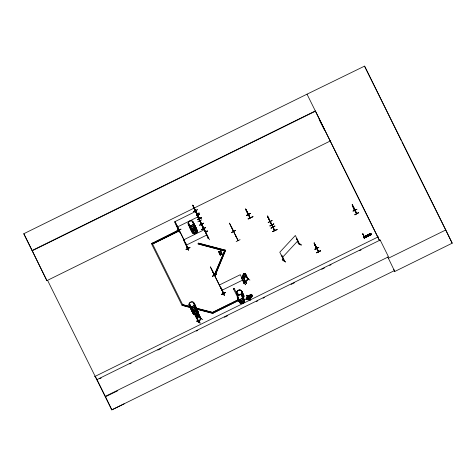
<?xml version="1.0" encoding="UTF-8"?>
<svg xmlns="http://www.w3.org/2000/svg" width="476" height="476" viewBox="0 0 476 476"><rect width="100%" height="100%" fill="white"/><g stroke="black" fill="none" stroke-linecap="round" stroke-linejoin="round"><path stroke-width="0.71" d="M200.087 221.173L199.753 220.965M201.562 223.958L201.164 223.69M199.872 220.816L201.64 224.166L201.348 223.601M203.555 228.492L203.948 229.015L203.657 228.45M202.782 226.362L205.43 231.705M316.79 248.52L318.527 251.78M316.957 248.805L316.873 248.222M318.503 251.81L318.254 251.251M318.414 251.179L318.694 251.727L315.094 244.783L315.445 245.574M354.995 210.612L354.81 210.196M179.083 230.069L179.155 230.652L179.041 230.057M195.565 211.136L195.321 210.576M197.248 214.027L195.481 210.505M193.006 205.442L199.361 218.674L197.564 215.098M221.251 288.057L220.9 288.23L221.251 288.057L223.91 293.466L223.476 293.061M220.858 287.754L223.589 293.383C222.875 291.842 223.803 294.436 223.369 293.311M248.448 214.807L248.52 214.521M248.668 214.86L245.604 208.94L246.223 210.285M248.371 214.307L250.013 217.96L245.687 209.19M270.225 221.804L270.297 221.513M269.041 219.269C266.988 214.831 270.005 222.494 270.344 221.59M271.927 224.892L271.034 223.333M270.291 221.941L274.729 230.545L272.819 227.028M267.566 216.306L274.592 230.61L272.909 227.219M274.557 230.574L274.313 230.045L274.723 230.491M285.463 261.955L282.286 259.569M196.981 318.283L197.332 313.696L196.987 318.283M243.647 280.882L246.693 283.315L243.682 280.876M179.059 230.295C178.22 230.985 178.869 229.105 179.274 230.551M199.617 219.954L199.2 220.162M199.634 220.18C198.73 219.626 200.218 220.483 199.123 220.031M208.589 238.024L208.25 238.244M244.515 283.315L240.309 274.688L219.347 285.017M198.706 322.068L195.963 316.724L196.189 316.415L198.7 321.734C198.343 323.609 204.085 313.589 198.706 321.532M188.419 250.221L186.681 246.741M222.548 291.913L224.261 295.281M247.377 295.947L247.222 295.62L246.55 299.321L247.377 295.947L246.836 295.894L246.758 295.257L249.519 295.542M250.043 299.963L246.062 299.559L245.973 298.952L246.395 298.999M246.836 295.894L246.758 295.257M246.062 299.559L245.973 298.952M251.715 294.65L247.829 295.935L246.979 299.333L247.639 295.667L247.8 295.989M247.211 299.112L250.965 297.762M247.693 298.773L248.412 295.84M247.829 295.935L247.901 296.239L251.584 294.579M251.036 297.53L251.578 294.275L248.353 295.798L247.621 298.791L250.685 298.113L251.28 296.703M250.626 299.398L250.703 300.035L250.626 299.398L246.824 299.011M251.53 295.495L251.405 294.959L249.817 295.531L248.978 296.417L248.686 297.607L249.216 297.994L252.149 296.423L252.458 295.15L251.53 295.495L251.56 294.323M251.245 296.679L252.131 296.393L252.423 295.132L251.608 295.459M188.561 224.369C188.329 223.613 189.377 225.071 189.085 223.887M192.59 222.268L192.929 222.298A2.725 2.356 -25.8 0 1 192.358 226.487A2.725 2.356 -25.8 0 1 188.669 224.363M192.893 222.221L192.601 222.298M192.792 222.482L192.923 222.221M189.579 305.336L189.644 305.045L189.585 305.604M190.055 305.211L189.644 305.413M193.476 303.367L193.94 303.313M193.672 303.539L193.893 303.474A2.773 2.398 -25.8 0 1 194.535 306.609A2.773 2.398 -25.8 0 1 191.019 307.871A2.773 2.398 -25.8 0 1 189.728 304.902L189.882 304.896M195.922 307.454L195.939 307.585A2.773 2.398 -25.8 0 1 195.315 311.863A2.773 2.398 -25.8 0 1 191.566 309.703M237.143 293.43L237.601 293.055M237.173 293.621L237.411 293.139M237.75 293.18L237.661 293.644L237.238 293.365M238.03 298.214L237.887 297.803M238.125 297.684L238.06 298.184M238.494 297.964L238.077 298.363L237.732 298.053M241.403 291.734L241.338 291.336L241.618 291.633A2.773 2.398 -25.8 0 1 241.671 295.542M241.635 295.471A2.773 2.398 -25.8 0 0 241.588 291.58L241.528 291.449M242.076 296.221L241.778 296.048L242.141 295.888M242.094 296.126L241.862 295.911L241.975 296.286M368.347 235.477L367.954 235.043L368.055 235.62M368.394 235.293L368.037 235.584M198.938 219.269L198.79 218.889M202.681 226.832L201.753 224.91M315.921 246.735L315.088 245.164M284.214 260.324L281.715 255.243L281.34 255.445L281.715 255.243M299.505 243.89L299.166 244.301L299.398 243.76M208.434 237.911L208.619 238.292L204.472 229.61L183.51 239.94L187.657 248.597L187.919 248.002M187.58 248.472L187.824 248.192M199.218 220.221L199.575 219.948M199.664 220.162L199.313 220.323M241.505 278.079L241.921 278.02L241.505 278.079L244.105 283.523L243.944 283.16L244.366 282.982M248.079 279.043L245.342 273.337L246.223 276.068L243.885 278.418L243.194 278.085L242.349 276.336L242.647 275.788M248.27 279.138L245.241 282.137L242.385 276.366L245.372 273.367L244.908 273.426M200.688 319.003L200.997 318.515L198.183 313L197.772 313.143C197.01 314.886 196.909 311.875 196.088 314.338L196.725 316.968L197.385 316.927L198.302 314.797L197.713 313.583L197.201 313.928M233.918 232.133L238.006 240.66L238.107 240.344M238.202 240.553L238.101 240.398M198.058 243.885L224.595 250.917L198.058 243.885L198.367 243.153L225.6 250.215L215.081 275.509L214.23 275.14L224.904 250.186M190.983 307.722L182.379 305.348L182.689 304.616L190.501 306.639M182.463 305.515L182.772 304.783L189.87 306.621M214.599 274.628L224.333 251.542M215.081 275.509L225.6 250.215M196.665 309.198L212.284 313.25L212.516 312.351L238.06 299.761M212.284 313.25L212.594 312.518L231.592 303.158M198.516 322.002L200.973 318.587M201.056 318.724L198.379 313.369L198.153 313.678L200.807 319.069L200.866 318.432M200.176 323.18L196.755 321.05L196.677 321.342M200.241 322.942L196.761 321.038M201.985 225.297L201.443 223.797M201.622 224.136L199.807 220.626M205.186 231.687L202.877 227.213M318.67 251.691L316.861 248.24M195.333 210.654L197.064 214.087M199.492 218.549L199.242 218.032L199.325 218.662M183.373 238.66L188.05 248.418L185.378 242.742L185.533 243.052L185.063 243.159L185.473 243.099M187.8 248.151L188.115 248.288M223.583 293.335L223.434 293.049M270.445 221.858L270.201 221.322L271.915 224.839M271.13 223.589L271.701 224.38M244.242 274.188L243.92 273.456L242.921 274.456L243.313 275.122L242.885 275.812L243.474 277.026L244.224 277.05L245.152 276.116L245.402 275.092L244.813 273.878L244.212 274.164M194.922 226.618L195.017 226.54A2.773 2.398 -25.8 0 1 194.779 230.664A2.773 2.398 -25.8 0 1 190.727 229.325M190.037 305.396L190.067 305.164M190.18 305.348L189.775 305.604M237.887 297.922L237.714 298.077M238.131 298.143L238.381 297.851L238.024 297.786M283.803 260.527L284.255 260.574M283.898 260.681L284.273 260.533M299.368 243.789L299.16 244.265M282.191 259.819L285.499 261.961M248.079 278.811L245.134 282.018L248.151 278.924M242.986 276.538L245.545 281.887L242.885 276.455L242.611 276.729L242.885 276.455M245.414 274.105L245.58 273.742L245.307 274.015L247.96 279.43L248.05 278.841M220.489 250.501L219.781 251.673L218.46 251.614L219.728 251.56L220.489 250.501L220.68 250.882L220.073 251.709L220.68 250.882M219.876 251.834L219.156 253.03L219.93 251.947L221.233 252L219.93 251.947M221.578 252.702L220.87 253.875L219.549 253.815L220.816 253.762L221.578 252.702L221.768 253.083L221.167 253.91L221.768 253.083M220.971 254.035L220.251 255.231L221.025 254.148L222.328 254.202L221.025 254.148M196.088 316.79L196.189 316.415M198.278 313.743L198.498 313.434M202.77 319.592L199.242 317.593M218.966 252.643C220.525 251.019 218.579 252.518 219.156 253.03M220.061 254.844C221.62 253.22 219.674 254.72 220.251 255.231M196.921 313.297L196.166 314.344L196.475 314.993M196.439 315.011L195.737 316.362L197.772 313.101M197.124 318.349L199.051 315.719C199.295 313.077 198.635 318.599 197.171 318.373L196.546 318.087L195.731 316.314L198.688 322.056M199.676 220.668L202.633 226.374L201.889 225.053M317.111 248.769L314.237 243.206M354.882 210.356L353.454 207.572M245.545 281.887L245.301 281.572L245.134 282.054M179.291 230.586L175.007 221.739L183.98 239.833M187.693 247.877L187.972 248.442L187.687 247.966M214.771 275.598L212.04 269.963M248.234 214.379L249.995 217.925M271.51 224.386L271.748 224.952L271.028 223.422M296.637 238.976L297.012 238.773L296.75 239.059L299.333 244.372L296.75 239.059M298.006 242.784L301.278 244.967L297.916 242.73M298.131 242.665L301.118 245.14M282.345 257.522L297.905 240.767M203.377 228.278L202.818 227.094M231.122 226.231L233.793 231.657L233.478 231.556M238.178 240.559L235.531 235.132M189.24 224.339L188.788 224.499M192.941 222.387L192.982 222.346A2.773 2.398 -25.8 0 1 192.453 226.683A2.725 2.356 -25.8 0 1 188.788 224.607M193.518 303.26L193.815 303.39A2.725 2.356 -25.8 0 1 194.458 306.508A2.725 2.356 -25.8 0 1 191.001 307.752A2.725 2.356 -25.8 0 1 189.728 304.83M193.78 303.438L193.524 303.515M237.851 293.591L237.316 293.716M246.693 277.704L249.888 280.09M245.408 281.578L247.77 279.204M233.442 231.384L233.621 231.747L229.432 223.083L236.477 237.423M177.566 228.837L179.434 232.014M222.518 291.818L224.238 295.185M284.029 260.818L279.787 252.232L295.346 235.477L299.458 243.986M208.613 238.274L208.095 238.125L208.488 237.929M244.355 283.155L244.033 283.357L244.402 283.19M244.456 283.369L244.349 282.97L244.48 283.315L243.932 283.202M189.573 305.009L190.079 304.949M241.445 291.556L241.475 291.532A2.725 2.356 -25.8 0 1 241.57 295.358M237.869 297.714L238.28 297.619M196.695 214.908L197.052 214.735L196.695 214.908L200.14 221.536L198.355 218.264M197.195 215.628L197.356 215.931M197.534 216.556L197.546 216.318M197.82 217.02L198.355 217.99M198.064 217.223L198.403 217.996M198.438 217.931L199.063 218.841L196.975 215.277M199.367 220.245L200.099 221.554M199.599 220.299L199.67 220.59L199.575 220.257M197.832 221.81L201.753 219.847M199.985 221.322L199.599 220.632L199.831 220.941M200.926 223.214L203.865 229.14M201.467 224.202L204.02 229.355L197.332 215.563M199.587 225.13L203.538 223.232M203.466 223.089L199.623 225.207L203.615 223.381M202.586 226.641L202.978 227.409L201.318 224.047L201.413 224.38M203.246 228.064L203.948 229.242M203.436 228.141L202.044 225.457M201.711 229.628L205.608 227.623M205.632 227.671L201.64 229.491L205.572 227.546M205.412 231.949L207.346 230.919L205.465 232.062M205.364 232.026L207.393 231.021L205.549 232.211M352.163 204.722L355.673 212.123L353.115 206.899L353.769 208.25M352.27 204.96L352.656 205.644M352.341 205.096L352.502 205.4M352.43 205.334L352.627 205.59M354.715 210.106L352.698 206.031L352.877 206.316M353.9 208.018L352.894 206.037M353.168 206.709L353.418 207.387M354.049 208.006L356.786 213.635L354.953 210.089L355.197 210.576M354.346 209.375L354.007 208.601L354.555 209.595M356.875 209.267L352.906 211.136L356.899 209.315M355.328 211.225L353.971 208.661M354.733 214.599L358.684 212.701M358.666 212.665L354.87 214.86L358.612 212.558M314.701 244.134L314.13 242.95L316.873 248.52M314.166 243.069L314.481 243.724M314.398 243.51L314.374 243.141M314.862 244.599L316.713 248.169L316.617 247.835M315.398 245.842L317.183 249.115L316.451 247.8M315.713 246.461L316.338 247.365L315.802 246.395M316.094 247.169L315.749 246.395M314.874 249.388L318.742 247.318M318.795 247.425L314.803 249.245L318.73 247.3M316.629 252.708C328.761 246.627 308.388 257.153 320.503 250.668M316.665 252.786L320.556 250.775M353.846 208.547L354.442 209.47M194.071 208L192.774 205.251M192.756 205.215L195.535 210.88M193.667 207.096L194.041 207.851M194.071 207.792L193.488 206.864L194.386 208.411M195.208 210.118L195.35 210.428M195.939 211.582L197.546 214.974L197.451 214.646M196.63 212.933L196.314 212.314M194.523 208.446L199.498 218.603L197.724 215.027M197.385 209.642L193.494 211.665M196.534 214.438C199.991 212.236 200.134 213.064 196.63 214.628M196.975 215.396L199.623 214.152M197.01 215.461L199.628 214.17L197.04 215.521M197.558 219.787C209.803 213.837 189.198 223.619 201.407 217.693M201.39 217.657L197.469 219.614L201.485 217.847M176.977 231.038L180.934 229.14L177.072 231.223M177.042 231.163L180.969 229.218M179.274 232.234L177.721 228.641M198.772 218.264L200.533 221.756L199.301 218.823M205.674 233.008L206.084 232.948L205.674 233.008L208.268 238.446M207.798 236.471L209.535 239.815M186.045 249.311C193.607 245.146 188.746 248.9 186.098 249.424M186.08 249.388L189.948 247.324M216.449 274.224L212.528 276.187M243.682 281.5L245.562 284.815L243.605 281.423M221.524 294.323C229.087 290.152 224.226 293.906 221.578 294.43M221.56 294.4L225.428 292.329M231.592 232.425L235.513 230.455L231.639 232.514M240.071 239.648L236.15 241.606M46.904 280.661L23.8 233.734L307.014 94.177L379.705 240.755L380.366 240.428L380.181 240.041L96.967 379.598L97.152 379.979L95.182 376.332M393.783 269.481L394.777 271.481L452.2 243.182L445.804 229.956L364.557 66.128L307.014 94.177M124.141 403.827L111.812 409.872L47.558 280.31L46.892 280.638L32.118 250.501L315.332 110.95L379.265 240.207M32.237 250.751L315.451 111.194M46.892 280.638L330.772 140.753M177.096 227.141L198.058 216.812M151.463 243.706L178.351 230.253L178.762 231.074L152.558 243.992L178.762 231.074M153.54 242.683L152.153 243.165L182.742 304.854L181.975 305.229L151.386 243.539M154.849 242.04L178.351 230.253M245.628 209.083L248.228 214.289L246.592 210.916L246.931 211.713M245.789 209.315L245.937 209.618M246.407 210.707L247.437 212.635M186.068 245.235L207.03 234.906M246.407 215.455L250.34 213.522M248.061 218.787C255.422 216.015 254.458 215.289 248.198 219.073M248.115 218.895L252.137 217.151M267.464 216.181L274.557 230.604M267.72 216.616L267.702 216.241M268.333 217.948L268.708 218.704M269.059 219.323L269.214 219.632M268.184 222.453L272.117 220.513M268.208 222.5L272.141 220.561M270.523 222.268L270.505 221.893M273.771 223.845C271.641 226.463 266.078 226.885 273.837 223.988M269.91 225.927L273.819 223.952M271.963 225.326L272.004 224.91M271.475 224.345L272.813 226.939L270.124 221.602M274.92 226.171L270.993 228.105M272.641 231.437C279.037 228.766 278.769 228.367 272.694 231.544M182.659 304.688L181.975 305.229M221.905 290.306L242.867 279.977M234.198 288.414L233.514 288.956L234.198 288.414L237.827 295.733M363.837 235.864L364.527 237.441L362.766 233.817L362.956 234.049M363.063 234.406L363.783 235.894M363.14 234.567L362.95 234.21M363.372 235.043L363.587 235.483M363.557 236.637C363.962 235.65 364.348 237.899 363.729 236.983L370.816 233.49M368.739 235.715L368.174 234.585L367.454 234.942L368.013 236.072M368.84 234.317L369.537 233.918L370.096 235.049M370.042 233.728L370.739 233.323L371.322 234.501L364.211 237.964M363.712 237.09L370.869 233.591M364.295 238.137L364.116 237.78L364.289 238.131L371.399 234.638L371.22 234.281L364.098 237.744M232.901 302.51L238.143 299.928M364.134 237.816L371.238 234.317L371.393 234.632M364.176 237.893L371.298 234.46M238.47 300.588L212.921 313.178L238.387 300.421M94.516 376.659L378.396 236.774M99.817 378.67L101.15 378.009M129.805 363.89L131.138 363.236M157.794 350.098L161.126 348.456M196.445 331.052L197.778 330.398M224.434 317.266L227.766 315.624M256.421 301.504L257.754 300.844M263.085 298.22L264.418 297.56M291.074 284.428L294.406 282.786M321.728 269.321L324.394 268.006M329.725 265.382L331.058 264.721M359.713 250.602L361.046 249.948M394.36 270.642L111.812 409.872L105.285 396.365L388.499 256.808L380.181 240.041M394.777 271.481L388.38 258.248L445.804 229.956M105.47 396.752L117.798 390.707M198.998 219.388L199.623 220.685M316.016 246.979L316.933 248.829M178.887 229.979L179.137 230.622L176.423 225.023M178.756 230.467L174.537 221.846L195.499 211.517L205.204 231.723M223.66 293.139L223.91 293.442M223.577 293.656L210.35 266.816L214.634 275.663L214.367 275.176M251.614 294.293L248.389 295.822M250.685 298.077L248.401 298.946M188.799 223.887L189.18 224.065M193.899 303.498A2.773 2.398 -25.8 0 1 194.577 306.687A2.773 2.398 -25.8 0 1 191.055 307.948A2.773 2.398 -25.8 0 1 189.769 304.979L189.983 305.074M237.661 293.644L237.268 293.43M247.776 299.124L250.906 298M197.808 313.16L198.159 313.047M187.699 248.573L187.526 248.258M354.001 208.732L353.347 207.369M189.763 304.985L190.156 305.009M356.554 213.129L356.649 213.706L352.478 205.025M247.972 279.394L245.307 274.015M220.019 251.602L221.233 252M220.073 251.709L221.054 251.631M221.114 253.803L222.328 254.202M221.167 253.91L222.143 253.833M219.585 251.798L218.532 251.762L219.638 251.905M220.674 254L219.626 253.964L220.727 254.107M246.681 295.566L248.984 295.792M245.908 299.231L250.781 299.725M237.589 293.061L237.964 293.335M189.704 305.437L189.972 304.985M189.799 305.515L189.513 305.211M189.781 305.651L189.466 305.431M356.53 213.105C356.964 215.479 354.346 209.023 355.132 210.725M203.77 228.676L205.531 231.937M318.503 251.78L315.172 245.092M197.808 215.658L192.685 205.096M225.678 250.382L198.367 243.153M214.23 275.14L215.003 275.342M196.183 308.115L212.516 312.351L212.843 313.012M195.553 308.097L212.594 312.518L212.921 313.178M182.379 305.348L190.906 307.561M212.207 313.083L196.582 309.031A2.773 2.398 -25.8 0 1 196.023 313.321A2.773 2.398 -25.8 0 1 192.274 311.167M237.399 293.799L237.244 293.656A2.725 2.356 -25.8 0 0 238.327 295.727M196.57 318.045L197.171 318.373M243.23 278.049L243.896 278.371L246.223 276.068M198.117 217.603L199.712 220.572M238 240.636L238.012 240.225L238.03 240.642M354.138 208.678L353.686 208.095M315.999 246.758L314.481 243.801L314.577 244.134M198.992 219.21L197.397 216.247M188.633 224.404L188.698 224.505A2.773 2.398 -25.8 0 0 192.453 226.683A2.725 2.356 -25.8 0 0 193.024 222.518M193.565 303.551L193.601 303.414M246.181 275.086L246.187 276.068M243.623 280.769L246.693 283.315M370.852 233.555L363.801 237.155M214.545 275.086L214.753 275.562M242.07 295.917L242.111 296.072A2.725 2.356 -25.8 0 1 241.85 300.112A2.725 2.356 -25.8 0 1 237.857 298.797M190.632 228.611L190.638 228.343M191.435 309.531L191.578 309.239L191.602 309.602A2.725 2.356 -25.8 0 0 195.261 311.744A2.725 2.356 -25.8 0 0 195.809 307.532M355.31 211.183L353.263 206.911M314.148 242.986L317.117 249.091M198.891 321.734L196.308 316.48M203.526 228.432L203.71 228.766M314.327 243.444L314.547 243.813M197.284 215.872L197.558 216.33M198.801 219.008L197.98 217.455L198.76 219.061M353.311 207.393L353.567 207.863M362.896 234.079L362.736 233.758L363.051 234.263M315.862 246.752L316.611 248.169M192.947 205.715L193.208 206.179M195.196 210.237L195.452 210.707M201.925 225.404L202.639 226.879M352.698 206.031L354.251 208.964M199.051 219.591L198.807 218.805L199.301 219.787M352.906 206.185L352.192 204.858L354.858 210.035L354.721 209.726M354.816 210.059L352.966 206.489L353.501 207.459M315.945 246.116L316.1 246.419L315.808 246.187M315.142 245.259L315.82 246.598M199.569 220.59L198.932 219.329M354.239 209.053L354.798 210.237M364.384 236.512L364.949 237.643L364.794 237.328L364.075 237.679L364.229 238L363.652 236.828L363.837 237.232L363.646 236.846L370.739 233.323L370.941 233.734L363.718 236.988M193.821 207.482L197.594 214.95M202.556 226.707L201.39 224.339M354.001 208.44L354.543 209.511M315.743 246.235L316.284 247.306M198.7 218.657L199.242 219.728M202.58 226.481L203.121 227.552M319.194 119.458L324.489 129.942M353.019 206.554L353.561 207.619M314.916 244.664L315.457 245.735M197.439 209.755L193.518 211.713M197.873 217.086L198.415 218.157M222.53 291.806L224.297 295.293M185.241 242.814L185.396 243.117M186.693 246.735L188.466 250.221M267.637 216.556L267.881 217.026M270.445 222.209L270.683 222.685M245.86 209.559L246.104 210.035M353.894 208.613L354.436 209.684M354.102 208.583L354.596 209.571M195.779 211.451L196.314 212.528M198.76 218.817L199.254 219.811M202.681 226.618L203.133 227.635M401.339 140.628L364.557 66.128M402 141.961L452.2 243.182M387.738 256.957L388.38 258.248M319.235 119.155L324.483 129.746M370.019 233.68L370.578 234.811M368.817 234.275L369.376 235.406M364.211 236.661L364.58 237.411M363.718 236.798L364.075 237.53M218.407 251.506L218.585 251.875M219.495 253.708L219.674 254.077M233.436 288.789L237.393 296.774M212.909 272.105L221.881 290.205M176.941 225.743L184.569 241.076M185.575 243.188L186.538 245.128M96.967 379.598L105.285 396.365M23.8 233.734L32.118 250.501M370.745 233.347L370.935 233.722M276.711 229.783L272.778 231.705M196.267 212.361L195.773 211.368L196.225 212.379M268.226 217.77L268.756 218.847M246.449 210.773L246.979 211.85M319.253 119.065L321.847 124.426M314.779 244.134L315.064 244.819M314.553 244.093L315.415 245.872M270.219 221.893L267.387 215.931L269.963 221.304M281.602 255.16L284.16 260.449M245.925 209.244L250.156 217.806M178.113 228.093L178.857 229.64M198.153 313.678L200.807 319.069M196.885 313.273L197.237 313.946M196.802 313.571L196.314 314.243M272.671 226.63L272.772 226.963M248.085 213.98L248.186 214.313M197.409 214.664L197.546 214.974M197.504 216.235L197.576 216.532M237.161 293.412L237.232 293.698A2.773 2.398 -25.8 0 0 238.345 295.846M195.065 226.433L194.94 226.457A2.725 2.356 -25.8 0 1 194.684 230.473A2.725 2.356 -25.8 0 1 190.692 229.152M242.915 297.786A2.725 2.356 -25.8 0 1 242.367 301.998A2.725 2.356 -25.8 0 1 238.672 299.874M242.897 297.667A2.773 2.398 -25.8 0 1 242.338 301.945A2.773 2.398 -25.8 0 1 238.589 299.785M242.861 297.589A2.773 2.398 -25.8 0 1 242.302 301.867A2.773 2.398 -25.8 0 1 238.553 299.713M242.796 297.536A2.725 2.356 -25.8 0 1 242.248 301.748A2.725 2.356 -25.8 0 1 238.559 299.624M242.706 296.715A2.725 2.356 -25.8 0 1 241.332 300.677A2.725 2.356 -25.8 0 1 237.97 298.41M242.695 296.602A2.773 2.398 -25.8 0 1 241.635 300.487A2.773 2.398 -25.8 0 1 237.893 298.964M241.635 291.77A2.725 2.356 -25.8 0 1 242.171 295.096M238.446 295.971A2.725 2.356 -25.8 0 1 237.952 295.584M237.595 295.078A2.725 2.356 -25.8 0 1 237.405 294.489M238.381 295.923A2.773 2.398 -25.8 0 1 237.322 294.418M242.225 292.99A2.725 2.356 -25.8 0 1 242.272 296.816M242.326 293.115A2.773 2.398 -25.8 0 1 242.379 297.006M242.344 293.234A2.725 2.356 -25.8 0 1 242.391 297.06M242.897 294.37A2.725 2.356 -25.8 0 1 242.944 298.202M242.933 294.454A2.725 2.356 -25.8 0 1 242.98 298.279M195.118 305.467A2.725 2.356 -25.8 0 1 193.744 309.424A2.725 2.356 -25.8 0 1 190.382 307.163M195.172 306.217A2.725 2.356 -25.8 0 1 194.625 310.429A2.725 2.356 -25.8 0 1 190.93 308.305M193.916 303.611A2.731 2.362 -25.8 0 1 194.583 306.758A2.731 2.362 -25.8 0 1 191.114 308.002A2.731 2.362 -25.8 0 1 189.841 305.074M195.208 306.294A2.725 2.356 -25.8 0 1 194.66 310.507A2.725 2.356 -25.8 0 1 190.971 308.383M195.071 305.277A2.773 2.398 -25.8 0 1 193.678 309.305A2.773 2.398 -25.8 0 1 190.263 307.002M194.999 305.217A2.731 2.362 -25.8 0 1 193.952 309.049A2.731 2.362 -25.8 0 1 190.263 307.55M196.63 309.239A2.725 2.356 -25.8 0 1 196.082 313.452A2.725 2.356 -25.8 0 1 192.393 311.328M197.183 310.376A2.725 2.356 -25.8 0 1 197.719 313.702M196.636 314.588A2.725 2.356 -25.8 0 1 192.947 312.464M197.225 310.465A2.725 2.356 -25.8 0 1 198.099 313.202M196.677 314.678A2.725 2.356 -25.8 0 1 192.988 312.553M197.016 309.376A2.731 2.362 -25.8 0 1 195.636 313.351A2.731 2.362 -25.8 0 1 192.268 311.078M195.928 307.77A2.731 2.362 -25.8 0 1 195.38 311.994A2.731 2.362 -25.8 0 1 191.679 309.864M195.273 306.431A2.725 2.356 -25.8 0 1 194.726 310.644A2.725 2.356 -25.8 0 1 191.037 308.519M195.91 307.657A2.773 2.398 -25.8 0 1 195.666 311.762A2.773 2.398 -25.8 0 1 191.614 310.417M193.732 223.982A2.725 2.356 -25.8 0 1 193.185 228.194A2.725 2.356 -25.8 0 1 189.496 226.07M194.279 225.13A2.719 2.35 -25.8 0 1 193.732 229.325A2.719 2.35 -25.8 0 1 190.055 227.207A2.737 2.368 -25.8 0 0 193.756 229.373A2.737 2.368 -25.8 0 0 194.303 225.148M194.333 225.207A2.737 2.368 -25.8 0 1 193.786 229.438A2.737 2.368 -25.8 0 1 190.079 227.302M194.22 224.255A2.773 2.398 -25.8 0 1 192.828 228.284A2.773 2.398 -25.8 0 1 189.412 225.981M193.613 223.738A2.725 2.356 -25.8 0 1 193.066 227.945A2.725 2.356 -25.8 0 1 189.377 225.82M195.743 228.141A2.725 2.356 -25.8 0 1 195.196 232.353A2.725 2.356 -25.8 0 1 191.507 230.229M196.29 229.289A2.719 2.35 -25.8 0 1 195.743 233.484A2.719 2.35 -25.8 0 1 192.066 231.372M195.731 228.022A2.773 2.398 -25.8 0 1 195.172 232.3A2.773 2.398 -25.8 0 1 191.423 230.146M195.624 227.897A2.725 2.356 -25.8 0 1 195.077 232.109A2.725 2.356 -25.8 0 1 191.388 229.985M194.381 225.344A2.719 2.35 -25.8 0 1 193.833 229.539A2.719 2.35 -25.8 0 1 190.162 227.427M195.535 227.07A2.725 2.356 -25.8 0 1 194.488 230.896A2.725 2.356 -25.8 0 1 190.811 229.402M194.987 226.487A2.773 2.398 -25.8 0 1 194.744 230.586A2.773 2.398 -25.8 0 1 190.692 229.248M196.32 229.307A2.737 2.368 -25.8 0 1 196.082 233.359A2.737 2.368 -25.8 0 1 192.072 232.038M178.857 230.104L179.077 230.604L178.887 230.122M249.662 296.167L249.37 297.357L250.959 296.786L251.251 295.596L249.662 296.167M251.905 295.548L251.721 296.316L252.191 295.447L251.905 295.548M197.308 314.142L196.546 315.189L197.129 316.403L197.891 315.356L197.308 314.142M243.783 273.783L243.29 274.604L243.783 273.783M244.313 274.378L243.385 275.312L243.974 276.526L244.902 275.592L244.313 274.378M208.161 238.048L208.345 238.428L208.161 238.048M201.741 224.821L202.193 225.838L201.741 224.821M195.249 209.964L195.267 210.338L195.249 209.964M196.766 212.968L196.784 213.343L196.766 212.968M199.093 213.022L196.481 214.331L199.099 213.034M176.441 224.886L176.09 225.065L176.56 224.952L176.578 225.326L176.441 224.886M216.378 274.087L212.552 276.235L216.378 274.087M250.269 213.379L246.431 215.503L250.269 213.379M274.854 226.029L271.017 228.153L274.848 226.029M238.91 299.297A2.725 2.356 -25.8 0 0 242.534 296.334A2.725 2.356 -25.8 0 0 238.256 295.227A2.725 2.356 -25.8 0 0 238.91 299.297M238.97 299.422A2.725 2.356 -25.8 0 0 242.593 296.459A2.725 2.356 -25.8 0 0 238.315 295.352A2.725 2.356 -25.8 0 0 238.97 299.422M243.224 302.962A2.725 2.356 -25.8 0 0 243.462 298.922A2.719 2.35 -25.8 0 1 243.224 302.956A2.725 2.356 -25.8 0 1 239.232 301.641A2.719 2.35 -25.8 0 0 243.224 302.956M238.339 294.745A2.725 2.356 -25.8 0 0 241.963 291.782A2.725 2.356 -25.8 0 0 237.685 290.675A2.725 2.356 -25.8 0 0 238.339 294.745M238.405 294.876A2.725 2.356 -25.8 0 0 242.028 291.913A2.725 2.356 -25.8 0 0 237.75 290.8A2.725 2.356 -25.8 0 0 238.405 294.876M238.363 294.811A2.737 2.368 -25.8 0 0 241.998 291.836A2.737 2.368 -25.8 0 0 237.702 290.717A2.737 2.368 -25.8 0 0 238.363 294.811M190.62 306.592A2.725 2.356 -25.8 0 0 194.244 303.628A2.725 2.356 -25.8 0 0 189.96 302.516A2.725 2.356 -25.8 0 0 190.62 306.592M190.68 306.717A2.725 2.356 -25.8 0 0 194.303 303.753A2.725 2.356 -25.8 0 0 190.025 302.641A2.725 2.356 -25.8 0 0 190.68 306.717M189.728 225.511A2.737 2.368 -25.8 0 0 193.369 222.536A2.737 2.368 -25.8 0 0 189.073 221.417A2.737 2.368 -25.8 0 0 189.728 225.511M189.793 225.612A2.719 2.35 -25.8 0 0 193.405 222.661A2.719 2.35 -25.8 0 0 189.145 221.554A2.719 2.35 -25.8 0 0 189.793 225.612"/></g></svg>
